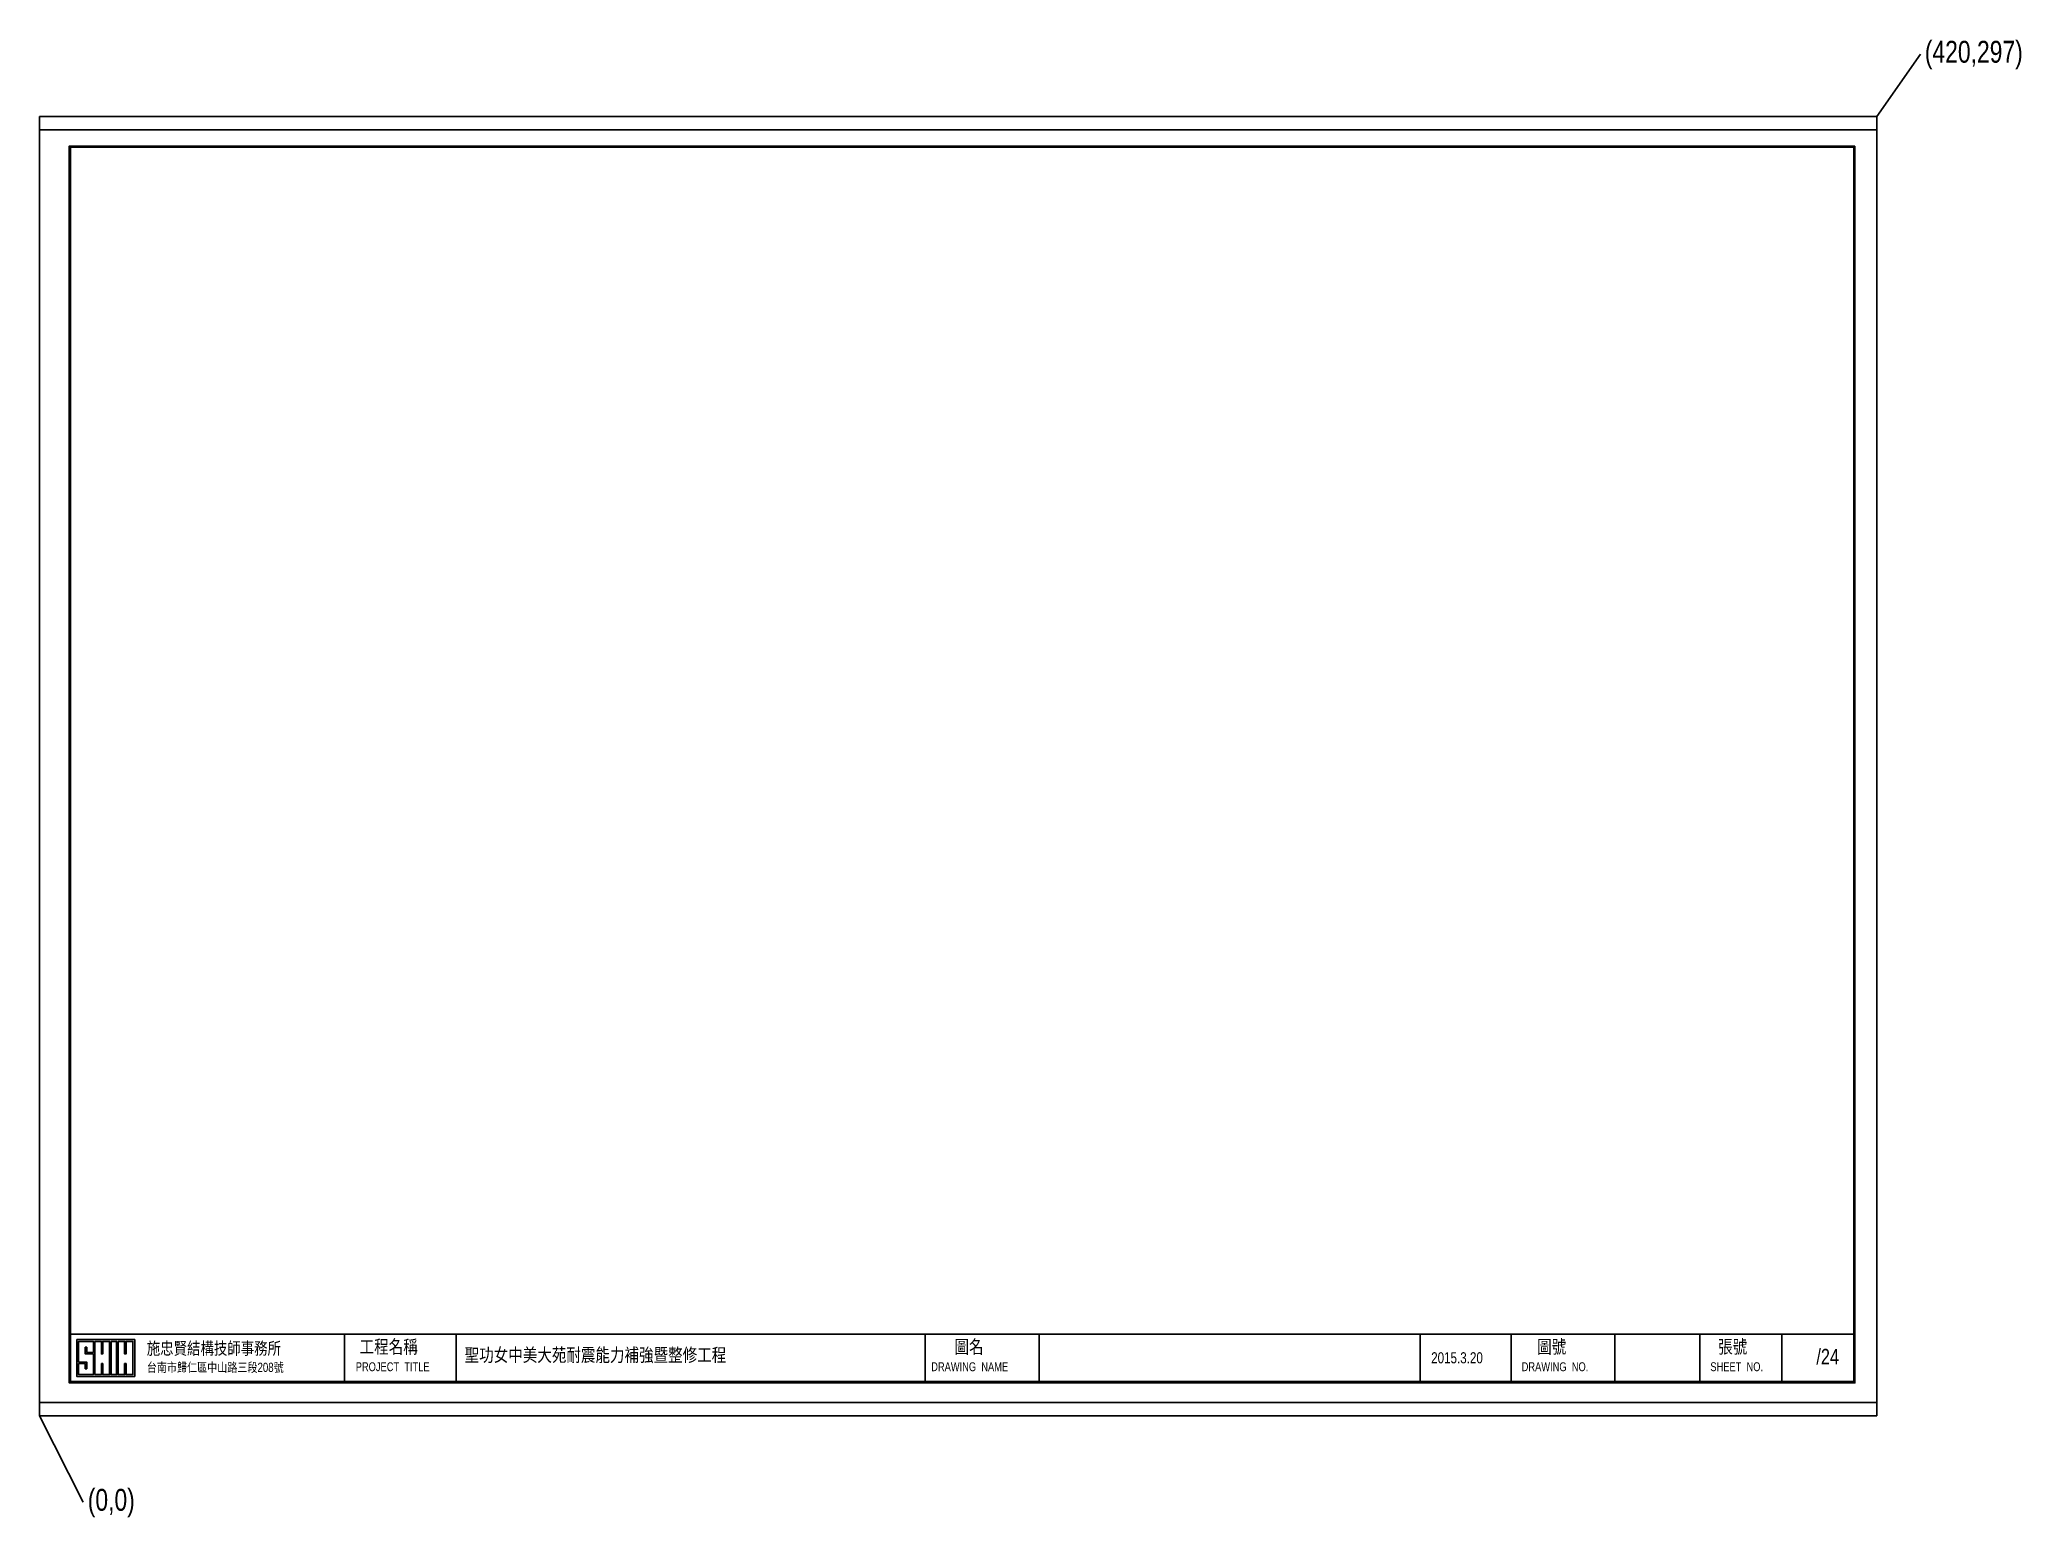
# Paper-space layout 'A3' of a CAD drawing. Header units: millimetres. Extents: x 0 to 453, y -23 to 315.
import ezdxf

# ---------------------------------------------------------------- set-up
doc = ezdxf.new("R2010")
doc.units = ezdxf.units.MM
doc.header["$LTSCALE"] = 1000
doc.layers.add('DEF-LINE', color=251, linetype='Continuous', plot=False)
for name, color, linetype in [('section', 1, 'Continuous'), ('TEXT', 3, 'Continuous'), ('圖框(出圖)', 7, 'Continuous')]:
    doc.layers.add(name, color=color, linetype=linetype)
doc.styles.add('evStandard', font='', dxfattribs={"width": 0.8})
doc.styles.get("Standard").update_dxf_attribs({"font": 'arial.ttf', "width": 0.8})
doc.styles.get('evStandard').set_extended_font_data('PMingLiU')

# ---------------------------------------------------------------- blocks, each defined once
blk = doc.blocks.new('A$C48A67D83')
blk.add_lwpolyline([(0, 50), (0, 0), (78.5, 0), (78.5, 50), (0, 50)])
for points in [[(2.5, 17.5), (2.5, 2.5), (22.5, 2.5), (22.5, 30.5), (11.5, 30.5), (11.5, 39.5), (13.5, 39.5), (13.5, 32.5), (22.5, 32.5), (22.5, 47.5), (2.5, 47.5), (2.5, 19.5), (13.5, 19.5), (13.5, 10.5), (11.5, 10.5), (11.5, 17.5)], [(33.3, 17.5), (33.3, 2.5), (24.5, 2.5), (24.5, 47.5), (33.3, 47.5), (33.3, 30.5), (35.3, 30.5), (35.3, 47.5), (44.5, 47.5), (44.5, 2.5), (35.3, 2.5), (35.3, 17.5)], [(46.5, 47.5), (46.5, 2.5), (54, 2.5), (54, 47.5)], [(56, 47.5), (56, 2.5), (64.8, 2.5), (64.8, 17.5), (66.8, 17.5), (66.8, 2.5), (76, 2.5), (76, 47.5), (66.8, 47.5), (66.8, 30.5), (64.8, 30.5), (64.8, 47.5)]]:
    blk.add_lwpolyline(points, close=True)
blk = doc.blocks.new('圖框20150325')
at = {"layer": 'DEF-LINE'}
blk.add_lwpolyline([(420, 290.88), (0, 290.88), (0, 0), (420, 0)], close=True, dxfattribs=at)
at = {"layer": 'TEXT', "color": 8}
for p, q in [((414.75, 15.59), (7.06, 15.59)), ((69.73, 15.59), (69.73, 4.74)), ((95.25, 15.59), (95.25, 4.74)), ((202.49, 15.59), (202.49, 4.74)), ((228.49, 15.59), (228.49, 4.74)), ((315.61, 15.59), (315.61, 4.74)), ((336.45, 15.59), (336.45, 4.74)), ((336.45, 15.59), (336.45, 4.74)), ((360.1, 15.59), (360.1, 4.74)), ((379.59, 15.59), (379.59, 4.74)), ((398.28, 15.59), (398.28, 4.74))]:
    blk.add_line(p, q, dxfattribs=at)
at = {"layer": 'TEXT'}
for points in [[(415.03, 287.2), (6.78, 287.2), (6.78, 4.46), (415.03, 4.46)], [(414.75, 286.92), (7.06, 286.92), (7.06, 4.74), (414.75, 4.74)]]:
    blk.add_lwpolyline(points, close=True, dxfattribs=at)
at = {"layer": 'TEXT', "xscale": 0.1687487720989436, "yscale": 0.1687487720989436, "zscale": 0.1687487720989436}
blk.add_blockref('A$C48A67D83', (8.49, 5.92), dxfattribs=at)
at = {"layer": 'TEXT', "color": 7, "attachment_point": 1}
for s, insert, char_height, width in [('{\\fPMingLiU|b0|i0|c136|p54;\\H1.333x;\\C8;施忠賢結構技師事務所\\H0.75x;\\P台南市歸仁區中山路三段208號}', (24.5, 13.75), 2.1094, 161.2022), ('{\\fPMingLiU|b0|i0|c136|p54;\\H0.8571x;\\C8; 工程名稱\\H1.167x;\\P\\H0.5714x;PROJECT  TITLE }', (72.27, 14.24), 3.5533, 22.4922), ('{\\fPMingLiU|b0|i0|c136|p54;\\H0.8571x;\\C8;      圖名\\H1.167x;\\P\\H0.5714x;DRAWING  NAME }', (203.84, 14.24), 3.5533, 24.0141), ('{\\fPMingLiU|b0|i0|c136|p54;\\H0.8571x;\\C8;    圖號\\H1.167x;\\P\\H0.5714x;DRAWING  NO. }', (338.83, 14.24), 3.5533, 20.5921), ('{\\fPMingLiU|b0|i0|c136|p54;\\H0.8571x;\\C8;  張號\\H1.167x;\\P\\H0.5714x;SHEET  NO. }', (381.97, 14.24), 3.5533, 15.2918), ('{\\fPMingLiU|b0|i0|c136|p18;\\C8;聖功女中美大苑耐震能力補強暨整修工程}', (97.16, 12.36), 3.0457, 108.2265), ('{\\fPMingLiU|b0|i0|c136|p54;\\C8;2015.3.20}', (318.14, 11.46), 2.5381, 18.3381), ('{\\fPMingLiU|b0|i0|c136|p54;\\C8;/24}', (406.21, 12.23), 3.5533, 14.4302)]:
    blk.add_mtext(s, dxfattribs=dict(at, insert=insert, char_height=char_height, width=width))
blk = doc.blocks.new('shih圖框_20150325')
at = {"layer": '圖框(出圖)'}
blk.add_blockref('圖框20150325', (0, 0), dxfattribs=at)

psp = doc.layouts.new('A3')

# ---------------------------------------------------------------- linework, layer by layer
at = {"layer": 'DEF-LINE'}
psp.add_lwpolyline([(420, 297), (0, 297), (0, 0), (420, 0)], close=True, dxfattribs=at)
at = {"layer": 'section'}
for p, q in [((420, 297), (429.98, 311.26)), ((0, 0), (9.98, -19.78))]:
    psp.add_line(p, q, dxfattribs=at)

# ---------------------------------------------------------------- block references
at = {"layer": 'DEF-LINE'}
psp.add_blockref('shih圖框_20150325', (0, 3.06), dxfattribs=at)

# ---------------------------------------------------------------- texts
at = {"layer": 'section', "style": 'evStandard', "width": 0.8}
for s, p in [('(420,297)', (431, 309.31)), ('(0,0)', (11, -21.72))]:
    psp.add_text(s, height=5, dxfattribs=at).set_placement(p)

# ---------------------------------------------------------------- viewports
at = {"layer": 'DEF-LINE'}
vp = psp.add_viewport(center=(210, 148.5), size=(420, 297), view_center_point=(18799.34, 16188.16), view_height=59400, dxfattribs=at)
vp.dxf.flags = 0x10000  # cut along an outline
vp.dxf.clipping_boundary_handle = psp.add_lwpolyline([(420, 297), (0, 297), (0, 0), (420, 0)], format="xyb", close=True, dxfattribs={"invisible": 1}).dxf.handle

doc.saveas('drawing.dxf')
